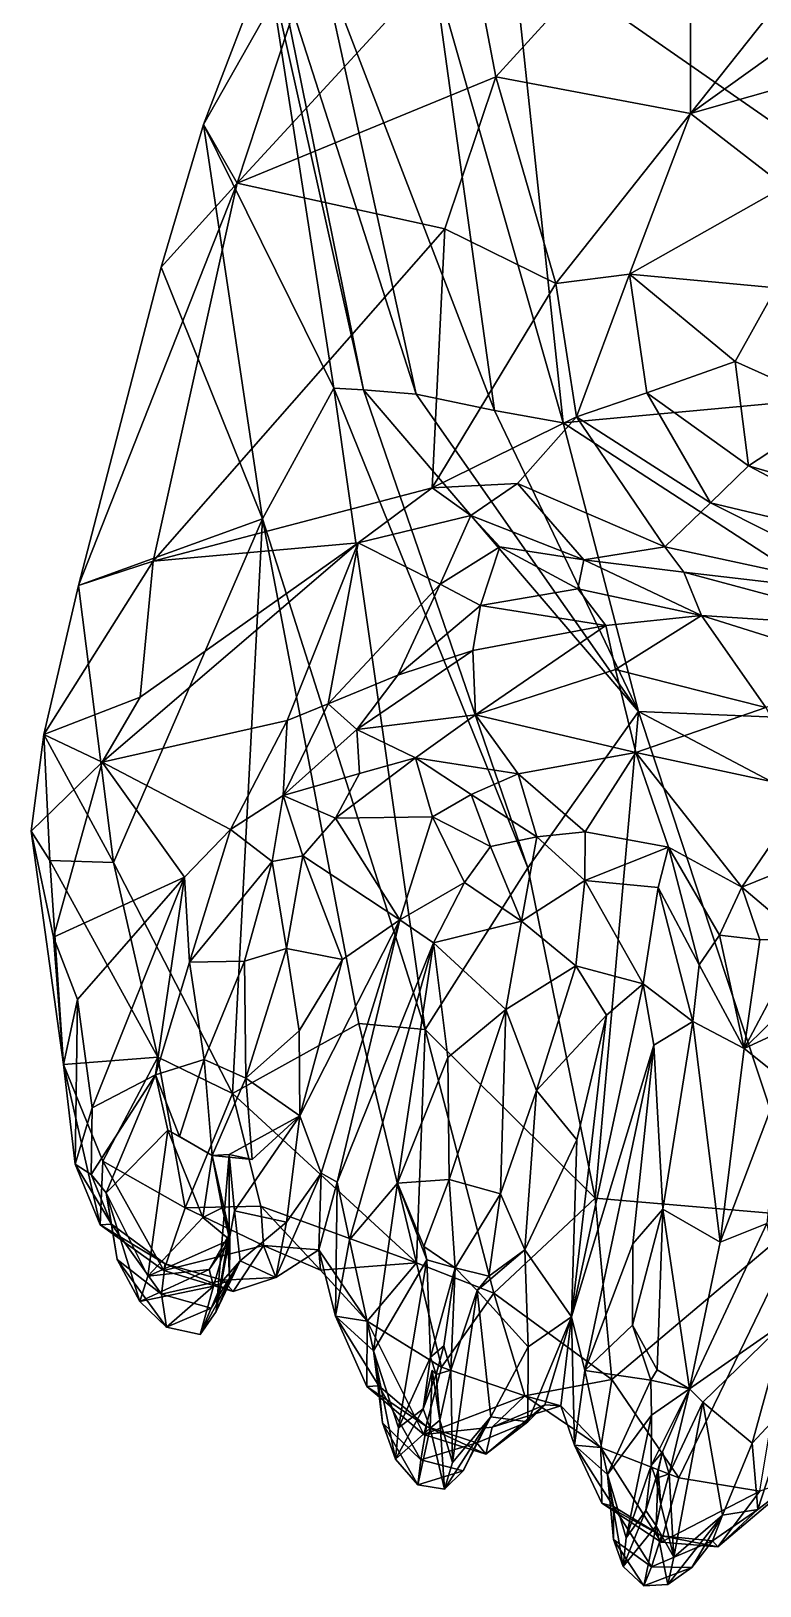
# Model space of a CAD drawing. Extents: x -0.63 to 0.63, y -0.8 to 0.34.
# Drawn here: x -0.6266 to -0.5505, y -0.7873 to -0.6249 of the extents above; entities that cross this region are included whole.
import ezdxf

# ---------------------------------------------------------------- set-up
doc = ezdxf.new("R2010")
doc.units = 0
doc.layers.add('BEAR_KDK$LWO', color=1, linetype='CONTINUOUS')

msp = doc.modelspace()

# ---------------------------------------------------------------- linework, layer by layer
at = {"layer": 'BEAR_KDK$LWO'}
for points in [[(-0.51188, -0.66039, 1.49474), (-0.48572, -0.56788, 1.5585), (-0.57643, -0.61551, 1.49827)], [(-0.53179, -0.60081, 1.35768), (-0.55778, -0.63354, 1.35328), (-0.5578, -0.60746, 1.36335)], [(-0.52742, -0.61175, 1.348), (-0.55778, -0.63354, 1.35328), (-0.53179, -0.60081, 1.35768)], [(-0.5578, -0.60746, 1.36335), (-0.57809, -0.62971, 1.35926), (-0.58101, -0.61462, 1.37072)], [(-0.55778, -0.63354, 1.35328), (-0.57809, -0.62971, 1.35926), (-0.5578, -0.60746, 1.36335)], [(-0.60513, -0.64082, 1.37636), (-0.60862, -0.63471, 1.40193), (-0.59541, -0.61135, 1.39191)], [(-0.602, -0.61733, 1.41184), (-0.59541, -0.61135, 1.39191), (-0.60862, -0.63471, 1.40193)], [(-0.59541, -0.61135, 1.39191), (-0.58101, -0.61462, 1.37072), (-0.60513, -0.64082, 1.37636)], [(-0.53308, -0.62651, 1.34454), (-0.55778, -0.63354, 1.35328), (-0.52742, -0.61175, 1.348)], [(-0.58101, -0.61462, 1.37072), (-0.57809, -0.62971, 1.35926), (-0.60513, -0.64082, 1.37636)], [(-0.57643, -0.61551, 1.49827), (-0.58461, -0.61853, 1.47266), (-0.57107, -0.66586, 1.46511)], [(-0.51188, -0.66039, 1.49474), (-0.57643, -0.61551, 1.49827), (-0.57107, -0.66586, 1.46511)], [(-0.602, -0.61733, 1.41184), (-0.60862, -0.63471, 1.40193), (-0.59504, -0.66223, 1.40779)], [(-0.59504, -0.66223, 1.40779), (-0.59193, -0.6624, 1.42307), (-0.602, -0.61733, 1.41184)], [(-0.59193, -0.6624, 1.42307), (-0.60104, -0.61736, 1.42969), (-0.602, -0.61733, 1.41184)], [(-0.59193, -0.6624, 1.42307), (-0.58642, -0.66286, 1.43923), (-0.60104, -0.61736, 1.42969)], [(-0.58642, -0.66286, 1.43923), (-0.59635, -0.61749, 1.44892), (-0.60104, -0.61736, 1.42969)], [(-0.58642, -0.66286, 1.43923), (-0.57825, -0.66459, 1.45493), (-0.59635, -0.61749, 1.44892)], [(-0.58461, -0.61853, 1.47266), (-0.59635, -0.61749, 1.44892), (-0.57825, -0.66459, 1.45493)], [(-0.57825, -0.66459, 1.45493), (-0.57107, -0.66586, 1.46511), (-0.58461, -0.61853, 1.47266)], [(-0.55778, -0.63354, 1.35328), (-0.53308, -0.62651, 1.34454), (-0.54791, -0.64119, 1.34131)], [(-0.58344, -0.64561, 1.3543), (-0.60513, -0.64082, 1.37636), (-0.57809, -0.62971, 1.35926)], [(-0.57809, -0.62971, 1.35926), (-0.57183, -0.65131, 1.35193), (-0.58344, -0.64561, 1.3543)], [(-0.57809, -0.62971, 1.35926), (-0.55778, -0.63354, 1.35328), (-0.57183, -0.65131, 1.35193)], [(-0.60862, -0.63471, 1.40193), (-0.61304, -0.6496, 1.38932), (-0.60249, -0.67589, 1.40235)], [(-0.60862, -0.63471, 1.40193), (-0.60513, -0.64082, 1.37636), (-0.61304, -0.6496, 1.38932)], [(-0.60249, -0.67589, 1.40235), (-0.59504, -0.66223, 1.40779), (-0.60862, -0.63471, 1.40193)], [(-0.56415, -0.65032, 1.34723), (-0.57183, -0.65131, 1.35193), (-0.55778, -0.63354, 1.35328)], [(-0.55778, -0.63354, 1.35328), (-0.54791, -0.64119, 1.34131), (-0.56415, -0.65032, 1.34723)], [(-0.61304, -0.6496, 1.38932), (-0.60513, -0.64082, 1.37636), (-0.62169, -0.68286, 1.37039)], [(-0.60513, -0.64082, 1.37636), (-0.61388, -0.68031, 1.35278), (-0.62169, -0.68286, 1.37039)], [(-0.60513, -0.64082, 1.37636), (-0.58344, -0.64561, 1.3543), (-0.61388, -0.68031, 1.35278)], [(-0.56415, -0.65032, 1.34723), (-0.54791, -0.64119, 1.34131), (-0.54884, -0.65175, 1.33893)], [(-0.58344, -0.64561, 1.3543), (-0.58477, -0.67267, 1.34344), (-0.61388, -0.68031, 1.35278)], [(-0.58344, -0.64561, 1.3543), (-0.57183, -0.65131, 1.35193), (-0.58477, -0.67267, 1.34344)], [(-0.61304, -0.6496, 1.38932), (-0.62169, -0.68286, 1.37039), (-0.60249, -0.67589, 1.40235)], [(-0.56968, -0.66523, 1.34435), (-0.57183, -0.65131, 1.35193), (-0.56415, -0.65032, 1.34723)], [(-0.56233, -0.66272, 1.34116), (-0.56968, -0.66523, 1.34435), (-0.56415, -0.65032, 1.34723)], [(-0.54884, -0.65175, 1.33893), (-0.5531, -0.65947, 1.33763), (-0.56415, -0.65032, 1.34723)], [(-0.5531, -0.65947, 1.33763), (-0.56233, -0.66272, 1.34116), (-0.56415, -0.65032, 1.34723)], [(-0.57183, -0.65131, 1.35193), (-0.56968, -0.66523, 1.34435), (-0.58477, -0.67267, 1.34344)], [(-0.5531, -0.65947, 1.33763), (-0.54884, -0.65175, 1.33893), (-0.54243, -0.66425, 1.33218)], [(-0.52204, -0.69773, 1.45803), (-0.51188, -0.66039, 1.49474), (-0.57107, -0.66586, 1.46511)], [(-0.56233, -0.66272, 1.34116), (-0.5531, -0.65947, 1.33763), (-0.55172, -0.67035, 1.33415)], [(-0.5531, -0.65947, 1.33763), (-0.54243, -0.66425, 1.33218), (-0.55172, -0.67035, 1.33415)], [(-0.59504, -0.66223, 1.40779), (-0.60249, -0.67589, 1.40235), (-0.5855, -0.72923, 1.39125)], [(-0.5855, -0.72923, 1.39125), (-0.57475, -0.71233, 1.40712), (-0.59504, -0.66223, 1.40779)], [(-0.57475, -0.71233, 1.40712), (-0.59193, -0.6624, 1.42307), (-0.59504, -0.66223, 1.40779)], [(-0.57475, -0.71233, 1.40712), (-0.56321, -0.69603, 1.42287), (-0.59193, -0.6624, 1.42307)], [(-0.56321, -0.69603, 1.42287), (-0.58642, -0.66286, 1.43923), (-0.59193, -0.6624, 1.42307)], [(-0.56321, -0.69603, 1.42287), (-0.57825, -0.66459, 1.45493), (-0.58642, -0.66286, 1.43923)], [(-0.56968, -0.66523, 1.34435), (-0.56233, -0.66272, 1.34116), (-0.55569, -0.67423, 1.33708)], [(-0.55172, -0.67035, 1.33415), (-0.55569, -0.67423, 1.33708), (-0.56233, -0.66272, 1.34116)], [(-0.57585, -0.6722, 1.34233), (-0.58477, -0.67267, 1.34344), (-0.56968, -0.66523, 1.34435)], [(-0.56321, -0.69603, 1.42287), (-0.57107, -0.66586, 1.46511), (-0.57825, -0.66459, 1.45493)], [(-0.56044, -0.67882, 1.34233), (-0.57585, -0.6722, 1.34233), (-0.56968, -0.66523, 1.34435)], [(-0.56968, -0.66523, 1.34435), (-0.55569, -0.67423, 1.33708), (-0.56044, -0.67882, 1.34233)], [(-0.55172, -0.67035, 1.33415), (-0.54243, -0.66425, 1.33218), (-0.53368, -0.67561, 1.32906)], [(-0.52204, -0.69773, 1.45803), (-0.57107, -0.66586, 1.46511), (-0.56321, -0.69603, 1.42287)], [(-0.53498, -0.67916, 1.33147), (-0.55569, -0.67423, 1.33708), (-0.55172, -0.67035, 1.33415)], [(-0.53368, -0.67561, 1.32906), (-0.53498, -0.67916, 1.33147), (-0.55172, -0.67035, 1.33415)], [(-0.58477, -0.67267, 1.34344), (-0.57585, -0.6722, 1.34233), (-0.58073, -0.67555, 1.3358)], [(-0.56893, -0.68018, 1.32663), (-0.58073, -0.67555, 1.3358), (-0.57585, -0.6722, 1.34233)], [(-0.56893, -0.68018, 1.32663), (-0.57585, -0.6722, 1.34233), (-0.56044, -0.67882, 1.34233)], [(-0.58477, -0.67267, 1.34344), (-0.59247, -0.67839, 1.33843), (-0.61388, -0.68031, 1.35278)], [(-0.58477, -0.67267, 1.34344), (-0.58073, -0.67555, 1.3358), (-0.59247, -0.67839, 1.33843)], [(-0.59247, -0.67839, 1.33843), (-0.58073, -0.67555, 1.3358), (-0.58391, -0.68271, 1.32544)], [(-0.57768, -0.67883, 1.32857), (-0.58391, -0.68271, 1.32544), (-0.58073, -0.67555, 1.3358)], [(-0.58073, -0.67555, 1.3358), (-0.56893, -0.68018, 1.32663), (-0.57768, -0.67883, 1.32857)], [(-0.56044, -0.67882, 1.34233), (-0.55569, -0.67423, 1.33708), (-0.53607, -0.68409, 1.3348)], [(-0.53498, -0.67916, 1.33147), (-0.53607, -0.68409, 1.3348), (-0.55569, -0.67423, 1.33708)], [(-0.61802, -0.71177, 1.37348), (-0.60249, -0.67589, 1.40235), (-0.62169, -0.68286, 1.37039)], [(-0.60249, -0.67589, 1.40235), (-0.61802, -0.71177, 1.37348), (-0.60561, -0.73592, 1.37439)], [(-0.60561, -0.73592, 1.37439), (-0.5924, -0.7286, 1.38861), (-0.60249, -0.67589, 1.40235)], [(-0.5924, -0.7286, 1.38861), (-0.5855, -0.72923, 1.39125), (-0.60249, -0.67589, 1.40235)], [(-0.59247, -0.67839, 1.33843), (-0.61922, -0.70131, 1.33492), (-0.61525, -0.69453, 1.33867)], [(-0.59247, -0.67839, 1.33843), (-0.59988, -0.69697, 1.32373), (-0.61922, -0.70131, 1.33492)], [(-0.61388, -0.68031, 1.35278), (-0.59247, -0.67839, 1.33843), (-0.61525, -0.69453, 1.33867)], [(-0.59247, -0.67839, 1.33843), (-0.5956, -0.69523, 1.31853), (-0.59988, -0.69697, 1.32373)], [(-0.59247, -0.67839, 1.33843), (-0.58391, -0.68271, 1.32544), (-0.5956, -0.69523, 1.31853)], [(-0.5797, -0.68495, 1.32161), (-0.58391, -0.68271, 1.32544), (-0.57768, -0.67883, 1.32857)], [(-0.56955, -0.68319, 1.32135), (-0.5797, -0.68495, 1.32161), (-0.57768, -0.67883, 1.32857)], [(-0.57768, -0.67883, 1.32857), (-0.56893, -0.68018, 1.32663), (-0.56955, -0.68319, 1.32135)], [(-0.55846, -0.68146, 1.32998), (-0.56893, -0.68018, 1.32663), (-0.56044, -0.67882, 1.34233)], [(-0.56044, -0.67882, 1.34233), (-0.53607, -0.68409, 1.3348), (-0.55846, -0.68146, 1.32998)], [(-0.62169, -0.68286, 1.37039), (-0.61388, -0.68031, 1.35278), (-0.62531, -0.69843, 1.35677)], [(-0.61388, -0.68031, 1.35278), (-0.61525, -0.69453, 1.33867), (-0.62531, -0.69843, 1.35677)], [(-0.56955, -0.68319, 1.32135), (-0.56893, -0.68018, 1.32663), (-0.55664, -0.686, 1.31783)], [(-0.55664, -0.686, 1.31783), (-0.56893, -0.68018, 1.32663), (-0.55846, -0.68146, 1.32998)], [(-0.55846, -0.68146, 1.32998), (-0.53682, -0.68727, 1.32678), (-0.55664, -0.686, 1.31783)], [(-0.53682, -0.68727, 1.32678), (-0.55846, -0.68146, 1.32998), (-0.53607, -0.68409, 1.3348)], [(-0.62169, -0.68286, 1.37039), (-0.62531, -0.69843, 1.35677), (-0.61802, -0.71177, 1.37348)], [(-0.58833, -0.69223, 1.31803), (-0.5956, -0.69523, 1.31853), (-0.58391, -0.68271, 1.32544)], [(-0.58391, -0.68271, 1.32544), (-0.5797, -0.68495, 1.32161), (-0.58833, -0.69223, 1.31803)], [(-0.5797, -0.68495, 1.32161), (-0.56955, -0.68319, 1.32135), (-0.56663, -0.68705, 1.31796)], [(-0.56663, -0.68705, 1.31796), (-0.56955, -0.68319, 1.32135), (-0.55664, -0.686, 1.31783)], [(-0.5797, -0.68495, 1.32161), (-0.58052, -0.68964, 1.31739), (-0.58833, -0.69223, 1.31803)], [(-0.58052, -0.68964, 1.31739), (-0.5797, -0.68495, 1.32161), (-0.56663, -0.68705, 1.31796)], [(-0.56559, -0.69164, 1.31511), (-0.56663, -0.68705, 1.31796), (-0.55664, -0.686, 1.31783)], [(-0.54992, -0.69561, 1.31347), (-0.56559, -0.69164, 1.31511), (-0.55664, -0.686, 1.31783)], [(-0.53682, -0.68727, 1.32678), (-0.53834, -0.69175, 1.31632), (-0.55664, -0.686, 1.31783)], [(-0.55664, -0.686, 1.31783), (-0.53834, -0.69175, 1.31632), (-0.54992, -0.69561, 1.31347)], [(-0.58024, -0.69637, 1.31117), (-0.58052, -0.68964, 1.31739), (-0.56663, -0.68705, 1.31796)], [(-0.56559, -0.69164, 1.31511), (-0.58024, -0.69637, 1.31117), (-0.56663, -0.68705, 1.31796)], [(-0.58052, -0.68964, 1.31739), (-0.59262, -0.6979, 1.31382), (-0.58833, -0.69223, 1.31803)], [(-0.58052, -0.68964, 1.31739), (-0.58024, -0.69637, 1.31117), (-0.59262, -0.6979, 1.31382)], [(-0.58024, -0.69637, 1.31117), (-0.56559, -0.69164, 1.31511), (-0.56349, -0.70031, 1.3111)], [(-0.56559, -0.69164, 1.31511), (-0.54992, -0.69561, 1.31347), (-0.56349, -0.70031, 1.3111)], [(-0.59262, -0.6979, 1.31382), (-0.5956, -0.69523, 1.31853), (-0.58833, -0.69223, 1.31803)], [(-0.61922, -0.70131, 1.33492), (-0.62531, -0.69843, 1.35677), (-0.61525, -0.69453, 1.33867)], [(-0.5956, -0.69523, 1.31853), (-0.59262, -0.6979, 1.31382), (-0.60031, -0.70479, 1.31627)], [(-0.59988, -0.69697, 1.32373), (-0.5956, -0.69523, 1.31853), (-0.60031, -0.70479, 1.31627)], [(-0.5865, -0.70085, 1.31), (-0.59262, -0.6979, 1.31382), (-0.58024, -0.69637, 1.31117)], [(-0.57576, -0.70252, 1.3101), (-0.5865, -0.70085, 1.31), (-0.58024, -0.69637, 1.31117)], [(-0.56349, -0.70031, 1.3111), (-0.57576, -0.70252, 1.3101), (-0.58024, -0.69637, 1.31117)], [(-0.56772, -0.74684, 1.38094), (-0.56321, -0.69603, 1.42287), (-0.57475, -0.71233, 1.40712)], [(-0.56772, -0.74684, 1.38094), (-0.54578, -0.74873, 1.3803), (-0.56321, -0.69603, 1.42287)], [(-0.54992, -0.69561, 1.31347), (-0.54545, -0.70417, 1.30842), (-0.56349, -0.70031, 1.3111)], [(-0.54578, -0.74873, 1.3803), (-0.52996, -0.71357, 1.41488), (-0.56321, -0.69603, 1.42287)], [(-0.52996, -0.71357, 1.41488), (-0.52204, -0.69773, 1.45803), (-0.56321, -0.69603, 1.42287)], [(-0.61922, -0.70131, 1.33492), (-0.59988, -0.69697, 1.32373), (-0.60582, -0.70834, 1.31935)], [(-0.60031, -0.70479, 1.31627), (-0.60582, -0.70834, 1.31935), (-0.59988, -0.69697, 1.32373)], [(-0.59233, -0.70249, 1.31074), (-0.60031, -0.70479, 1.31627), (-0.59262, -0.6979, 1.31382)], [(-0.59262, -0.6979, 1.31382), (-0.5865, -0.70085, 1.31), (-0.59233, -0.70249, 1.31074)], [(-0.62664, -0.7085, 1.3463), (-0.62531, -0.69843, 1.35677), (-0.61922, -0.70131, 1.33492)], [(-0.62531, -0.69843, 1.35677), (-0.62664, -0.7085, 1.3463), (-0.62467, -0.71159, 1.36037)], [(-0.62531, -0.69843, 1.35677), (-0.62467, -0.71159, 1.36037), (-0.61802, -0.71177, 1.37348)], [(-0.62664, -0.7085, 1.3463), (-0.61922, -0.70131, 1.33492), (-0.62429, -0.71958, 1.33699)], [(-0.61922, -0.70131, 1.33492), (-0.61061, -0.71333, 1.32027), (-0.62429, -0.71958, 1.33699)], [(-0.61061, -0.71333, 1.32027), (-0.61922, -0.70131, 1.33492), (-0.60582, -0.70834, 1.31935)], [(-0.5865, -0.70085, 1.31), (-0.59485, -0.70717, 1.31186), (-0.59233, -0.70249, 1.31074)], [(-0.59485, -0.70717, 1.31186), (-0.5865, -0.70085, 1.31), (-0.58471, -0.70703, 1.31424)], [(-0.58069, -0.70468, 1.3105), (-0.58471, -0.70703, 1.31424), (-0.5865, -0.70085, 1.31)], [(-0.5865, -0.70085, 1.31), (-0.57576, -0.70252, 1.3101), (-0.58069, -0.70468, 1.3105)], [(-0.56876, -0.70859, 1.30982), (-0.57576, -0.70252, 1.3101), (-0.56349, -0.70031, 1.3111)], [(-0.56876, -0.70859, 1.30982), (-0.56349, -0.70031, 1.3111), (-0.56007, -0.71019, 1.31028)], [(-0.55242, -0.71437, 1.30681), (-0.56349, -0.70031, 1.3111), (-0.54545, -0.70417, 1.30842)], [(-0.56349, -0.70031, 1.3111), (-0.55242, -0.71437, 1.30681), (-0.56007, -0.71019, 1.31028)], [(-0.59485, -0.70717, 1.31186), (-0.60031, -0.70479, 1.31627), (-0.59233, -0.70249, 1.31074)], [(-0.58069, -0.70468, 1.3105), (-0.57576, -0.70252, 1.3101), (-0.57381, -0.70911, 1.31093)], [(-0.56876, -0.70859, 1.30982), (-0.57381, -0.70911, 1.31093), (-0.57576, -0.70252, 1.3101)], [(-0.60145, -0.71167, 1.3158), (-0.60582, -0.70834, 1.31935), (-0.60031, -0.70479, 1.31627)], [(-0.60031, -0.70479, 1.31627), (-0.59826, -0.7111, 1.31782), (-0.60145, -0.71167, 1.3158)], [(-0.59485, -0.70717, 1.31186), (-0.59826, -0.7111, 1.31782), (-0.60031, -0.70479, 1.31627)], [(-0.57866, -0.7101, 1.31445), (-0.58471, -0.70703, 1.31424), (-0.58069, -0.70468, 1.3105)], [(-0.57381, -0.70911, 1.31093), (-0.57866, -0.7101, 1.31445), (-0.58069, -0.70468, 1.3105)], [(-0.54348, -0.71076, 1.30799), (-0.55242, -0.71437, 1.30681), (-0.54545, -0.70417, 1.30842)], [(-0.59826, -0.7111, 1.31782), (-0.59485, -0.70717, 1.31186), (-0.58813, -0.71776, 1.31813)], [(-0.59485, -0.70717, 1.31186), (-0.58471, -0.70703, 1.31424), (-0.58813, -0.71776, 1.31813)], [(-0.58813, -0.71776, 1.31813), (-0.58471, -0.70703, 1.31424), (-0.58138, -0.71389, 1.31889)], [(-0.57866, -0.7101, 1.31445), (-0.58138, -0.71389, 1.31889), (-0.58471, -0.70703, 1.31424)], [(-0.62467, -0.71159, 1.36037), (-0.62664, -0.7085, 1.3463), (-0.62326, -0.73289, 1.3486)], [(-0.62664, -0.7085, 1.3463), (-0.62429, -0.71958, 1.33699), (-0.62326, -0.73289, 1.3486)], [(-0.6101, -0.72219, 1.31093), (-0.61061, -0.71333, 1.32027), (-0.60582, -0.70834, 1.31935)], [(-0.60582, -0.70834, 1.31935), (-0.60145, -0.71167, 1.3158), (-0.6101, -0.72219, 1.31093)], [(-0.57866, -0.7101, 1.31445), (-0.57381, -0.70911, 1.31093), (-0.57544, -0.71791, 1.31787)], [(-0.56881, -0.71368, 1.30937), (-0.57544, -0.71791, 1.31787), (-0.57381, -0.70911, 1.31093)], [(-0.57381, -0.70911, 1.31093), (-0.56876, -0.70859, 1.30982), (-0.56881, -0.71368, 1.30937)], [(-0.56876, -0.70859, 1.30982), (-0.56007, -0.71019, 1.31028), (-0.56881, -0.71368, 1.30937)], [(-0.59996, -0.72076, 1.30981), (-0.60145, -0.71167, 1.3158), (-0.59826, -0.7111, 1.31782)], [(-0.59413, -0.72192, 1.31314), (-0.59996, -0.72076, 1.30981), (-0.59826, -0.7111, 1.31782)], [(-0.59413, -0.72192, 1.31314), (-0.59826, -0.7111, 1.31782), (-0.58813, -0.71776, 1.31813)], [(-0.58138, -0.71389, 1.31889), (-0.57866, -0.7101, 1.31445), (-0.57544, -0.71791, 1.31787)], [(-0.56881, -0.71368, 1.30937), (-0.56007, -0.71019, 1.31028), (-0.56115, -0.71441, 1.31418)], [(-0.55688, -0.72246, 1.31168), (-0.56115, -0.71441, 1.31418), (-0.56007, -0.71019, 1.31028)], [(-0.55473, -0.71937, 1.30819), (-0.55688, -0.72246, 1.31168), (-0.56007, -0.71019, 1.31028)], [(-0.56007, -0.71019, 1.31028), (-0.55242, -0.71437, 1.30681), (-0.55473, -0.71937, 1.30819)], [(-0.55242, -0.71437, 1.30681), (-0.54348, -0.71076, 1.30799), (-0.54609, -0.71972, 1.30908)], [(-0.62467, -0.71159, 1.36037), (-0.61342, -0.73213, 1.36993), (-0.61802, -0.71177, 1.37348)], [(-0.62467, -0.71159, 1.36037), (-0.62326, -0.73289, 1.3486), (-0.61342, -0.73213, 1.36993)], [(-0.60561, -0.73592, 1.37439), (-0.61802, -0.71177, 1.37348), (-0.61342, -0.73213, 1.36993)], [(-0.60434, -0.7221, 1.30906), (-0.6101, -0.72219, 1.31093), (-0.60145, -0.71167, 1.3158)], [(-0.60145, -0.71167, 1.3158), (-0.59996, -0.72076, 1.30981), (-0.60434, -0.7221, 1.30906)], [(-0.57475, -0.71233, 1.40712), (-0.5855, -0.72923, 1.39125), (-0.56772, -0.74684, 1.38094)], [(-0.62429, -0.71958, 1.33699), (-0.61061, -0.71333, 1.32027), (-0.62181, -0.72611, 1.33215)], [(-0.62181, -0.72611, 1.33215), (-0.61061, -0.71333, 1.32027), (-0.62025, -0.73741, 1.32613)], [(-0.61364, -0.73396, 1.31662), (-0.62025, -0.73741, 1.32613), (-0.61061, -0.71333, 1.32027)], [(-0.61061, -0.71333, 1.32027), (-0.6101, -0.72219, 1.31093), (-0.61364, -0.73396, 1.31662)], [(-0.58813, -0.71776, 1.31813), (-0.58138, -0.71389, 1.31889), (-0.58461, -0.72017, 1.32006)], [(-0.57544, -0.71791, 1.31787), (-0.58461, -0.72017, 1.32006), (-0.58138, -0.71389, 1.31889)], [(-0.56881, -0.71368, 1.30937), (-0.56974, -0.72258, 1.31861), (-0.57544, -0.71791, 1.31787)], [(-0.56974, -0.72258, 1.31861), (-0.56881, -0.71368, 1.30937), (-0.56273, -0.72447, 1.31834)], [(-0.56881, -0.71368, 1.30937), (-0.56115, -0.71441, 1.31418), (-0.56273, -0.72447, 1.31834)], [(-0.56273, -0.72447, 1.31834), (-0.56115, -0.71441, 1.31418), (-0.55752, -0.7284, 1.31699)], [(-0.55688, -0.72246, 1.31168), (-0.55752, -0.7284, 1.31699), (-0.56115, -0.71441, 1.31418)], [(-0.55473, -0.71937, 1.30819), (-0.55242, -0.71437, 1.30681), (-0.55053, -0.71985, 1.30771)], [(-0.55242, -0.71437, 1.30681), (-0.54609, -0.71972, 1.30908), (-0.55053, -0.71985, 1.30771)], [(-0.59859, -0.73825, 1.31636), (-0.59413, -0.72192, 1.31314), (-0.58813, -0.71776, 1.31813)], [(-0.59634, -0.74425, 1.32853), (-0.59859, -0.73825, 1.31636), (-0.58813, -0.71776, 1.31813)], [(-0.59468, -0.74516, 1.32886), (-0.59634, -0.74425, 1.32853), (-0.58813, -0.71776, 1.31813)], [(-0.58461, -0.72017, 1.32006), (-0.59468, -0.74516, 1.32886), (-0.58813, -0.71776, 1.31813)], [(-0.57705, -0.72713, 1.31131), (-0.58461, -0.72017, 1.32006), (-0.57544, -0.71791, 1.31787)], [(-0.56974, -0.72258, 1.31861), (-0.57705, -0.72713, 1.31131), (-0.57544, -0.71791, 1.31787)], [(-0.55688, -0.72246, 1.31168), (-0.55473, -0.71937, 1.30819), (-0.55216, -0.73123, 1.3143)], [(-0.55053, -0.71985, 1.30771), (-0.55216, -0.73123, 1.3143), (-0.55473, -0.71937, 1.30819)], [(-0.62429, -0.71958, 1.33699), (-0.62181, -0.72611, 1.33215), (-0.62326, -0.73289, 1.3486)], [(-0.60434, -0.7221, 1.30906), (-0.59996, -0.72076, 1.30981), (-0.60421, -0.7343, 1.30919)], [(-0.60421, -0.7343, 1.30919), (-0.59996, -0.72076, 1.30981), (-0.59863, -0.72937, 1.31107)], [(-0.59863, -0.72937, 1.31107), (-0.59996, -0.72076, 1.30981), (-0.59413, -0.72192, 1.31314)], [(-0.59468, -0.74516, 1.32886), (-0.58461, -0.72017, 1.32006), (-0.59338, -0.75119, 1.32393)], [(-0.58836, -0.74528, 1.31609), (-0.59338, -0.75119, 1.32393), (-0.58461, -0.72017, 1.32006)], [(-0.58836, -0.74528, 1.31609), (-0.58461, -0.72017, 1.32006), (-0.58313, -0.73215, 1.3113)], [(-0.57705, -0.72713, 1.31131), (-0.58313, -0.73215, 1.3113), (-0.58461, -0.72017, 1.32006)], [(-0.55053, -0.71985, 1.30771), (-0.54609, -0.71972, 1.30908), (-0.55216, -0.73123, 1.3143)], [(-0.54285, -0.72203, 1.31202), (-0.55216, -0.73123, 1.3143), (-0.54609, -0.71972, 1.30908)], [(-0.6101, -0.72219, 1.31093), (-0.60856, -0.73235, 1.30897), (-0.61364, -0.73396, 1.31662)], [(-0.60856, -0.73235, 1.30897), (-0.6101, -0.72219, 1.31093), (-0.60434, -0.7221, 1.30906)], [(-0.60421, -0.7343, 1.30919), (-0.60856, -0.73235, 1.30897), (-0.60434, -0.7221, 1.30906)], [(-0.59859, -0.73825, 1.31636), (-0.59863, -0.72937, 1.31107), (-0.59413, -0.72192, 1.31314)], [(-0.57705, -0.72713, 1.31131), (-0.56974, -0.72258, 1.31861), (-0.57385, -0.7356, 1.31153)], [(-0.56974, -0.72258, 1.31861), (-0.56654, -0.72773, 1.31962), (-0.57385, -0.7356, 1.31153)], [(-0.56273, -0.72447, 1.31834), (-0.56654, -0.72773, 1.31962), (-0.56974, -0.72258, 1.31861)], [(-0.55752, -0.7284, 1.31699), (-0.55688, -0.72246, 1.31168), (-0.55216, -0.73123, 1.3143)], [(-0.54285, -0.72203, 1.31202), (-0.54291, -0.72694, 1.31568), (-0.55216, -0.73123, 1.3143)], [(-0.5702, -0.75923, 1.32768), (-0.56273, -0.72447, 1.31834), (-0.56161, -0.73087, 1.31751)], [(-0.5702, -0.75923, 1.32768), (-0.56654, -0.72773, 1.31962), (-0.56273, -0.72447, 1.31834)], [(-0.56273, -0.72447, 1.31834), (-0.55752, -0.7284, 1.31699), (-0.56161, -0.73087, 1.31751)], [(-0.62326, -0.73289, 1.3486), (-0.62181, -0.72611, 1.33215), (-0.62204, -0.74331, 1.33498)], [(-0.62025, -0.73741, 1.32613), (-0.62204, -0.74331, 1.33498), (-0.62181, -0.72611, 1.33215)], [(-0.58313, -0.73215, 1.3113), (-0.57705, -0.72713, 1.31131), (-0.58297, -0.74489, 1.30969)], [(-0.58297, -0.74489, 1.30969), (-0.57705, -0.72713, 1.31131), (-0.57761, -0.7464, 1.30952)], [(-0.57385, -0.7356, 1.31153), (-0.57761, -0.7464, 1.30952), (-0.57705, -0.72713, 1.31131)], [(-0.55216, -0.73123, 1.3143), (-0.54291, -0.72694, 1.31568), (-0.5482, -0.73438, 1.3155)], [(-0.5924, -0.7286, 1.38861), (-0.60561, -0.73592, 1.37439), (-0.58638, -0.75359, 1.36943)], [(-0.5924, -0.7286, 1.38861), (-0.58638, -0.75359, 1.36943), (-0.5855, -0.72923, 1.39125)], [(-0.56966, -0.74075, 1.31776), (-0.57385, -0.7356, 1.31153), (-0.56654, -0.72773, 1.31962)], [(-0.56654, -0.72773, 1.31962), (-0.5702, -0.75923, 1.32768), (-0.56966, -0.74075, 1.31776)], [(-0.56161, -0.73087, 1.31751), (-0.55752, -0.7284, 1.31699), (-0.56066, -0.748, 1.30964)], [(-0.55752, -0.7284, 1.31699), (-0.55469, -0.75145, 1.3086), (-0.56066, -0.748, 1.30964)], [(-0.55752, -0.7284, 1.31699), (-0.55216, -0.73123, 1.3143), (-0.55469, -0.75145, 1.3086)], [(-0.59863, -0.72937, 1.31107), (-0.59859, -0.73825, 1.31636), (-0.60421, -0.7343, 1.30919)], [(-0.57833, -0.75676, 1.36811), (-0.5855, -0.72923, 1.39125), (-0.58638, -0.75359, 1.36943)], [(-0.5855, -0.72923, 1.39125), (-0.57833, -0.75676, 1.36811), (-0.56772, -0.74684, 1.38094)], [(-0.61914, -0.74299, 1.35582), (-0.61342, -0.73213, 1.36993), (-0.62326, -0.73289, 1.3486)], [(-0.61056, -0.74785, 1.36006), (-0.61342, -0.73213, 1.36993), (-0.61914, -0.74299, 1.35582)], [(-0.60856, -0.73235, 1.30897), (-0.61113, -0.74041, 1.31414), (-0.61364, -0.73396, 1.31662)], [(-0.60561, -0.73592, 1.37439), (-0.61342, -0.73213, 1.36993), (-0.61056, -0.74785, 1.36006)], [(-0.60772, -0.7424, 1.31291), (-0.61113, -0.74041, 1.31414), (-0.60856, -0.73235, 1.30897)], [(-0.60856, -0.73235, 1.30897), (-0.60421, -0.7343, 1.30919), (-0.60772, -0.7424, 1.31291)], [(-0.58313, -0.73215, 1.3113), (-0.58297, -0.74489, 1.30969), (-0.58836, -0.74528, 1.31609)], [(-0.56881, -0.76484, 1.32282), (-0.5702, -0.75923, 1.32768), (-0.56161, -0.73087, 1.31751)], [(-0.56161, -0.73087, 1.31751), (-0.56378, -0.75161, 1.3159), (-0.56881, -0.76484, 1.32282)], [(-0.56378, -0.75161, 1.3159), (-0.56161, -0.73087, 1.31751), (-0.56066, -0.748, 1.30964)], [(-0.5482, -0.73438, 1.3155), (-0.55469, -0.75145, 1.3086), (-0.55216, -0.73123, 1.3143)], [(-0.62204, -0.74331, 1.33498), (-0.61944, -0.74963, 1.34173), (-0.62326, -0.73289, 1.3486)], [(-0.61914, -0.74299, 1.35582), (-0.62326, -0.73289, 1.3486), (-0.61944, -0.74963, 1.34173)], [(-0.62035, -0.74437, 1.33126), (-0.61364, -0.73396, 1.31662), (-0.61881, -0.74629, 1.33151)], [(-0.62025, -0.73741, 1.32613), (-0.61364, -0.73396, 1.31662), (-0.62035, -0.74437, 1.33126)], [(-0.61237, -0.73976, 1.31572), (-0.61881, -0.74629, 1.33151), (-0.61364, -0.73396, 1.31662)], [(-0.61364, -0.73396, 1.31662), (-0.61113, -0.74041, 1.31414), (-0.61237, -0.73976, 1.31572)], [(-0.60356, -0.7428, 1.31415), (-0.60772, -0.7424, 1.31291), (-0.60421, -0.7343, 1.30919)], [(-0.60356, -0.7428, 1.31415), (-0.60421, -0.7343, 1.30919), (-0.59859, -0.73825, 1.31636)], [(-0.57385, -0.7356, 1.31153), (-0.57506, -0.75223, 1.31546), (-0.57761, -0.7464, 1.30952)], [(-0.56966, -0.74075, 1.31776), (-0.57506, -0.75223, 1.31546), (-0.57385, -0.7356, 1.31153)], [(-0.55469, -0.75145, 1.3086), (-0.5482, -0.73438, 1.3155), (-0.54979, -0.74948, 1.30853)], [(-0.60266, -0.7477, 1.36224), (-0.60561, -0.73592, 1.37439), (-0.61056, -0.74785, 1.36006)], [(-0.60266, -0.7477, 1.36224), (-0.58638, -0.75359, 1.36943), (-0.60561, -0.73592, 1.37439)], [(-0.62204, -0.74331, 1.33498), (-0.62025, -0.73741, 1.32613), (-0.62035, -0.74437, 1.33126)], [(-0.59859, -0.73825, 1.31636), (-0.60596, -0.74228, 1.31552), (-0.60356, -0.7428, 1.31415)], [(-0.60596, -0.74228, 1.31552), (-0.59859, -0.73825, 1.31636), (-0.6054, -0.74816, 1.32312)], [(-0.59998, -0.74934, 1.32384), (-0.6054, -0.74816, 1.32312), (-0.59859, -0.73825, 1.31636)], [(-0.59998, -0.74934, 1.32384), (-0.59859, -0.73825, 1.31636), (-0.59634, -0.74425, 1.32853)], [(-0.61881, -0.74629, 1.33151), (-0.61237, -0.73976, 1.31572), (-0.61446, -0.75499, 1.31441)], [(-0.61237, -0.73976, 1.31572), (-0.60869, -0.74885, 1.30487), (-0.61446, -0.75499, 1.31441)], [(-0.61237, -0.73976, 1.31572), (-0.60772, -0.7424, 1.31291), (-0.60869, -0.74885, 1.30487)], [(-0.61113, -0.74041, 1.31414), (-0.60772, -0.7424, 1.31291), (-0.61237, -0.73976, 1.31572)], [(-0.57506, -0.75223, 1.31546), (-0.56966, -0.74075, 1.31776), (-0.5702, -0.75923, 1.32768)], [(-0.61944, -0.74963, 1.34173), (-0.62204, -0.74331, 1.33498), (-0.61823, -0.74958, 1.3377)], [(-0.62204, -0.74331, 1.33498), (-0.62035, -0.74437, 1.33126), (-0.61823, -0.74958, 1.3377)], [(-0.61914, -0.74299, 1.35582), (-0.61944, -0.74963, 1.34173), (-0.61276, -0.75439, 1.34358)], [(-0.61056, -0.74785, 1.36006), (-0.61914, -0.74299, 1.35582), (-0.61276, -0.75439, 1.34358)], [(-0.60772, -0.7424, 1.31291), (-0.60667, -0.74787, 1.30251), (-0.60869, -0.74885, 1.30487)], [(-0.60596, -0.74228, 1.31552), (-0.60594, -0.75021, 1.30445), (-0.60772, -0.7424, 1.31291)], [(-0.60772, -0.7424, 1.31291), (-0.60356, -0.7428, 1.31415), (-0.60596, -0.74228, 1.31552)], [(-0.60667, -0.74787, 1.30251), (-0.60772, -0.7424, 1.31291), (-0.60594, -0.75021, 1.30445)], [(-0.60594, -0.75021, 1.30445), (-0.60596, -0.74228, 1.31552), (-0.6073, -0.75868, 1.31296)], [(-0.6054, -0.74816, 1.32312), (-0.6073, -0.75868, 1.31296), (-0.60596, -0.74228, 1.31552)], [(-0.62035, -0.74437, 1.33126), (-0.61881, -0.74629, 1.33151), (-0.61823, -0.74958, 1.3377)], [(-0.59998, -0.74934, 1.32384), (-0.59634, -0.74425, 1.32853), (-0.60109, -0.75513, 1.3333)], [(-0.5966, -0.75223, 1.34325), (-0.60109, -0.75513, 1.3333), (-0.59634, -0.74425, 1.32853)], [(-0.5966, -0.75223, 1.34325), (-0.59634, -0.74425, 1.32853), (-0.59468, -0.74516, 1.32886)], [(-0.5966, -0.75223, 1.34325), (-0.59468, -0.74516, 1.32886), (-0.59485, -0.75917, 1.33368)], [(-0.59468, -0.74516, 1.32886), (-0.59338, -0.75119, 1.32393), (-0.59485, -0.75917, 1.33368)], [(-0.59088, -0.76279, 1.33166), (-0.59338, -0.75119, 1.32393), (-0.58836, -0.74528, 1.31609)], [(-0.58836, -0.74528, 1.31609), (-0.5853, -0.7533, 1.31542), (-0.59088, -0.76279, 1.33166)], [(-0.58564, -0.7519, 1.31361), (-0.58836, -0.74528, 1.31609), (-0.58297, -0.74489, 1.30969)], [(-0.58836, -0.74528, 1.31609), (-0.58564, -0.7519, 1.31361), (-0.5853, -0.7533, 1.31542)], [(-0.58564, -0.7519, 1.31361), (-0.58297, -0.74489, 1.30969), (-0.58235, -0.75411, 1.3122)], [(-0.58297, -0.74489, 1.30969), (-0.57761, -0.7464, 1.30952), (-0.58235, -0.75411, 1.3122)], [(-0.61823, -0.74958, 1.3377), (-0.61881, -0.74629, 1.33151), (-0.61765, -0.75326, 1.33109)], [(-0.61765, -0.75326, 1.33109), (-0.61881, -0.74629, 1.33151), (-0.61528, -0.75763, 1.31775)], [(-0.61446, -0.75499, 1.31441), (-0.61528, -0.75763, 1.31775), (-0.61881, -0.74629, 1.33151)], [(-0.57761, -0.7464, 1.30952), (-0.57882, -0.75499, 1.31329), (-0.58235, -0.75411, 1.3122)], [(-0.57882, -0.75499, 1.31329), (-0.57761, -0.7464, 1.30952), (-0.57506, -0.75223, 1.31546)], [(-0.566, -0.7658, 1.36285), (-0.56772, -0.74684, 1.38094), (-0.57833, -0.75676, 1.36811)], [(-0.56772, -0.74684, 1.38094), (-0.566, -0.7658, 1.36285), (-0.54578, -0.74873, 1.3803)], [(-0.61056, -0.74785, 1.36006), (-0.61276, -0.75439, 1.34358), (-0.60236, -0.7518, 1.35268)], [(-0.60236, -0.7518, 1.35268), (-0.60266, -0.7477, 1.36224), (-0.61056, -0.74785, 1.36006)], [(-0.60869, -0.74885, 1.30487), (-0.60667, -0.74787, 1.30251), (-0.60587, -0.7512, 1.29435)], [(-0.60481, -0.7534, 1.33099), (-0.6073, -0.75868, 1.31296), (-0.6054, -0.74816, 1.32312)], [(-0.60594, -0.75021, 1.30445), (-0.60587, -0.7512, 1.29435), (-0.60667, -0.74787, 1.30251)], [(-0.6054, -0.74816, 1.32312), (-0.59998, -0.74934, 1.32384), (-0.60481, -0.7534, 1.33099)], [(-0.60236, -0.7518, 1.35268), (-0.59642, -0.75437, 1.3566), (-0.60266, -0.7477, 1.36224)], [(-0.58638, -0.75359, 1.36943), (-0.60266, -0.7477, 1.36224), (-0.59642, -0.75437, 1.3566)], [(-0.56127, -0.76478, 1.31155), (-0.56382, -0.7601, 1.31402), (-0.56066, -0.748, 1.30964)], [(-0.56382, -0.7601, 1.31402), (-0.56378, -0.75161, 1.3159), (-0.56066, -0.748, 1.30964)], [(-0.56127, -0.76478, 1.31155), (-0.56066, -0.748, 1.30964), (-0.55789, -0.76677, 1.31004)], [(-0.55789, -0.76677, 1.31004), (-0.56066, -0.748, 1.30964), (-0.55469, -0.75145, 1.3086)], [(-0.61944, -0.74963, 1.34173), (-0.61823, -0.74958, 1.3377), (-0.61264, -0.75371, 1.33968)], [(-0.61276, -0.75439, 1.34358), (-0.61944, -0.74963, 1.34173), (-0.61264, -0.75371, 1.33968)], [(-0.61264, -0.75371, 1.33968), (-0.61823, -0.74958, 1.3377), (-0.61301, -0.75689, 1.33277)], [(-0.61823, -0.74958, 1.3377), (-0.61765, -0.75326, 1.33109), (-0.61301, -0.75689, 1.33277)], [(-0.61446, -0.75499, 1.31441), (-0.60869, -0.74885, 1.30487), (-0.60587, -0.7512, 1.29435)], [(-0.6073, -0.75868, 1.31296), (-0.60591, -0.75546, 1.29933), (-0.60594, -0.75021, 1.30445)], [(-0.60587, -0.7512, 1.29435), (-0.60594, -0.75021, 1.30445), (-0.60591, -0.75546, 1.29933)], [(-0.60109, -0.75513, 1.3333), (-0.60481, -0.7534, 1.33099), (-0.59998, -0.74934, 1.32384)], [(-0.54578, -0.74873, 1.3803), (-0.566, -0.7658, 1.36285), (-0.559, -0.77605, 1.3578)], [(-0.54578, -0.74873, 1.3803), (-0.559, -0.77605, 1.3578), (-0.55052, -0.77745, 1.35347)], [(-0.54979, -0.74948, 1.30853), (-0.54785, -0.75977, 1.31373), (-0.55789, -0.76677, 1.31004)], [(-0.55789, -0.76677, 1.31004), (-0.55469, -0.75145, 1.3086), (-0.54979, -0.74948, 1.30853)], [(-0.61446, -0.75499, 1.31441), (-0.60587, -0.7512, 1.29435), (-0.60804, -0.75429, 1.29986)], [(-0.60554, -0.75661, 1.34046), (-0.60236, -0.7518, 1.35268), (-0.61276, -0.75439, 1.34358)], [(-0.60804, -0.75429, 1.29986), (-0.60609, -0.75087, 1.29173), (-0.6076, -0.75605, 1.30175)], [(-0.60587, -0.7512, 1.29435), (-0.60609, -0.75087, 1.29173), (-0.60804, -0.75429, 1.29986)], [(-0.6076, -0.75605, 1.30175), (-0.60609, -0.75087, 1.29173), (-0.60591, -0.75546, 1.29933)], [(-0.60591, -0.75546, 1.29933), (-0.60609, -0.75087, 1.29173), (-0.60587, -0.7512, 1.29435)], [(-0.60236, -0.7518, 1.35268), (-0.60554, -0.75661, 1.34046), (-0.60109, -0.75513, 1.3333)], [(-0.59642, -0.75437, 1.3566), (-0.60236, -0.7518, 1.35268), (-0.5966, -0.75223, 1.34325)], [(-0.60109, -0.75513, 1.3333), (-0.5966, -0.75223, 1.34325), (-0.60236, -0.7518, 1.35268)], [(-0.59485, -0.75917, 1.33368), (-0.59338, -0.75119, 1.32393), (-0.59088, -0.76279, 1.33166)], [(-0.58564, -0.7519, 1.31361), (-0.58235, -0.75411, 1.3122), (-0.5853, -0.7533, 1.31542)], [(-0.56382, -0.7601, 1.31402), (-0.56881, -0.76484, 1.32282), (-0.56378, -0.75161, 1.3159)], [(-0.61301, -0.75689, 1.33277), (-0.61765, -0.75326, 1.33109), (-0.6125, -0.76031, 1.31854)], [(-0.61765, -0.75326, 1.33109), (-0.61528, -0.75763, 1.31775), (-0.6125, -0.76031, 1.31854)], [(-0.6073, -0.75868, 1.31296), (-0.60481, -0.7534, 1.33099), (-0.60899, -0.76109, 1.31673)], [(-0.60784, -0.75834, 1.33009), (-0.60899, -0.76109, 1.31673), (-0.60481, -0.7534, 1.33099)], [(-0.60658, -0.75543, 1.33669), (-0.60784, -0.75834, 1.33009), (-0.60481, -0.7534, 1.33099)], [(-0.60481, -0.7534, 1.33099), (-0.60109, -0.75513, 1.3333), (-0.60658, -0.75543, 1.33669)], [(-0.5966, -0.75223, 1.34325), (-0.59485, -0.75917, 1.33368), (-0.59154, -0.75971, 1.35487)], [(-0.59642, -0.75437, 1.3566), (-0.5966, -0.75223, 1.34325), (-0.59154, -0.75971, 1.35487)], [(-0.59088, -0.76279, 1.33166), (-0.5853, -0.7533, 1.31542), (-0.58826, -0.77085, 1.30945)], [(-0.58494, -0.76346, 1.30034), (-0.58826, -0.77085, 1.30945), (-0.5853, -0.7533, 1.31542)], [(-0.5853, -0.7533, 1.31542), (-0.58235, -0.75411, 1.3122), (-0.58494, -0.76346, 1.30034)], [(-0.57506, -0.75223, 1.31546), (-0.58004, -0.7565, 1.31475), (-0.57882, -0.75499, 1.31329)], [(-0.57473, -0.76239, 1.32207), (-0.58004, -0.7565, 1.31475), (-0.57506, -0.75223, 1.31546)], [(-0.57473, -0.76239, 1.32207), (-0.57506, -0.75223, 1.31546), (-0.5702, -0.75923, 1.32768)], [(-0.61528, -0.75763, 1.31775), (-0.60804, -0.75429, 1.29986), (-0.6076, -0.75605, 1.30175)], [(-0.61528, -0.75763, 1.31775), (-0.61446, -0.75499, 1.31441), (-0.60804, -0.75429, 1.29986)], [(-0.61264, -0.75371, 1.33968), (-0.61301, -0.75689, 1.33277), (-0.60658, -0.75543, 1.33669)], [(-0.61276, -0.75439, 1.34358), (-0.61264, -0.75371, 1.33968), (-0.60554, -0.75661, 1.34046)], [(-0.60658, -0.75543, 1.33669), (-0.60554, -0.75661, 1.34046), (-0.61264, -0.75371, 1.33968)], [(-0.60554, -0.75661, 1.34046), (-0.60658, -0.75543, 1.33669), (-0.60109, -0.75513, 1.3333)], [(-0.59154, -0.75971, 1.35487), (-0.58638, -0.75359, 1.36943), (-0.59642, -0.75437, 1.3566)], [(-0.58638, -0.75359, 1.36943), (-0.59154, -0.75971, 1.35487), (-0.58379, -0.76451, 1.35828)], [(-0.58638, -0.75359, 1.36943), (-0.58379, -0.76451, 1.35828), (-0.57833, -0.75676, 1.36811)], [(-0.58355, -0.76226, 1.29787), (-0.58494, -0.76346, 1.30034), (-0.58235, -0.75411, 1.3122)], [(-0.58355, -0.76226, 1.29787), (-0.58235, -0.75411, 1.3122), (-0.58281, -0.76483, 1.29984)], [(-0.58004, -0.7565, 1.31475), (-0.58281, -0.76483, 1.29984), (-0.58235, -0.75411, 1.3122)], [(-0.58235, -0.75411, 1.3122), (-0.57882, -0.75499, 1.31329), (-0.58004, -0.7565, 1.31475)], [(-0.6125, -0.76031, 1.31854), (-0.61528, -0.75763, 1.31775), (-0.6076, -0.75605, 1.30175)], [(-0.60784, -0.75834, 1.33009), (-0.60658, -0.75543, 1.33669), (-0.61301, -0.75689, 1.33277)], [(-0.6125, -0.76031, 1.31854), (-0.6076, -0.75605, 1.30175), (-0.60899, -0.76109, 1.31673)], [(-0.60899, -0.76109, 1.31673), (-0.60591, -0.75546, 1.29933), (-0.6073, -0.75868, 1.31296)], [(-0.60591, -0.75546, 1.29933), (-0.60899, -0.76109, 1.31673), (-0.6076, -0.75605, 1.30175)], [(-0.57509, -0.7675, 1.35542), (-0.57833, -0.75676, 1.36811), (-0.58379, -0.76451, 1.35828)], [(-0.58281, -0.76483, 1.29984), (-0.58004, -0.7565, 1.31475), (-0.58263, -0.77446, 1.30842)], [(-0.57862, -0.76969, 1.33017), (-0.58263, -0.77446, 1.30842), (-0.58004, -0.7565, 1.31475)], [(-0.57473, -0.76239, 1.32207), (-0.57862, -0.76969, 1.33017), (-0.58004, -0.7565, 1.31475)], [(-0.57833, -0.75676, 1.36811), (-0.57509, -0.7675, 1.35542), (-0.566, -0.7658, 1.36285)], [(-0.61301, -0.75689, 1.33277), (-0.6125, -0.76031, 1.31854), (-0.60784, -0.75834, 1.33009)], [(-0.60899, -0.76109, 1.31673), (-0.60784, -0.75834, 1.33009), (-0.6125, -0.76031, 1.31854)], [(-0.59154, -0.75971, 1.35487), (-0.59485, -0.75917, 1.33368), (-0.59157, -0.76651, 1.34096)], [(-0.59157, -0.76651, 1.34096), (-0.59485, -0.75917, 1.33368), (-0.59033, -0.76645, 1.33701)], [(-0.59485, -0.75917, 1.33368), (-0.59088, -0.76279, 1.33166), (-0.59033, -0.76645, 1.33701)], [(-0.59154, -0.75971, 1.35487), (-0.59157, -0.76651, 1.34096), (-0.58562, -0.77155, 1.34311)], [(-0.58379, -0.76451, 1.35828), (-0.59154, -0.75971, 1.35487), (-0.58562, -0.77155, 1.34311)], [(-0.57297, -0.76845, 1.33699), (-0.57477, -0.77022, 1.33167), (-0.5702, -0.75923, 1.32768)], [(-0.57477, -0.77022, 1.33167), (-0.57473, -0.76239, 1.32207), (-0.5702, -0.75923, 1.32768)], [(-0.57131, -0.76854, 1.34166), (-0.57297, -0.76845, 1.33699), (-0.5702, -0.75923, 1.32768)], [(-0.57131, -0.76854, 1.34166), (-0.5702, -0.75923, 1.32768), (-0.5699, -0.77263, 1.3332)], [(-0.5702, -0.75923, 1.32768), (-0.56881, -0.76484, 1.32282), (-0.5699, -0.77263, 1.3332)], [(-0.54785, -0.75977, 1.31373), (-0.5565, -0.76814, 1.3128), (-0.55789, -0.76677, 1.31004)], [(-0.55135, -0.77244, 1.32112), (-0.5565, -0.76814, 1.3128), (-0.54785, -0.75977, 1.31373)], [(-0.55135, -0.77244, 1.32112), (-0.54785, -0.75977, 1.31373), (-0.54697, -0.76779, 1.32578)], [(-0.5619, -0.76586, 1.31379), (-0.56881, -0.76484, 1.32282), (-0.56382, -0.7601, 1.31402)], [(-0.56382, -0.7601, 1.31402), (-0.56127, -0.76478, 1.31155), (-0.5619, -0.76586, 1.31379)], [(-0.58993, -0.77032, 1.32918), (-0.59088, -0.76279, 1.33166), (-0.5886, -0.7741, 1.31299)], [(-0.59088, -0.76279, 1.33166), (-0.58826, -0.77085, 1.30945), (-0.5886, -0.7741, 1.31299)], [(-0.59033, -0.76645, 1.33701), (-0.59088, -0.76279, 1.33166), (-0.58993, -0.77032, 1.32918)], [(-0.58494, -0.76346, 1.30034), (-0.58355, -0.76226, 1.29787), (-0.58435, -0.76525, 1.28804)], [(-0.58281, -0.76483, 1.29984), (-0.58435, -0.76525, 1.28804), (-0.58355, -0.76226, 1.29787)], [(-0.57477, -0.77022, 1.33167), (-0.57862, -0.76969, 1.33017), (-0.57473, -0.76239, 1.32207)], [(-0.58826, -0.77085, 1.30945), (-0.58494, -0.76346, 1.30034), (-0.58568, -0.76886, 1.29275)], [(-0.58435, -0.76525, 1.28804), (-0.58568, -0.76886, 1.29275), (-0.58494, -0.76346, 1.30034)], [(-0.58477, -0.76483, 1.28398), (-0.58568, -0.76886, 1.29275), (-0.58435, -0.76525, 1.28804)], [(-0.58477, -0.76483, 1.28398), (-0.58496, -0.77086, 1.29492), (-0.58568, -0.76886, 1.29275)], [(-0.58379, -0.76451, 1.35828), (-0.58562, -0.77155, 1.34311), (-0.57509, -0.7675, 1.35542)], [(-0.58477, -0.76483, 1.28398), (-0.58394, -0.77004, 1.2924), (-0.58496, -0.77086, 1.29492)], [(-0.58394, -0.77004, 1.2924), (-0.58477, -0.76483, 1.28398), (-0.58435, -0.76525, 1.28804)], [(-0.58435, -0.76525, 1.28804), (-0.58281, -0.76483, 1.29984), (-0.58394, -0.77004, 1.2924)], [(-0.58263, -0.77446, 1.30842), (-0.58394, -0.77004, 1.2924), (-0.58281, -0.76483, 1.29984)], [(-0.5699, -0.77263, 1.3332), (-0.56881, -0.76484, 1.32282), (-0.56646, -0.77572, 1.3305)], [(-0.56881, -0.76484, 1.32282), (-0.5619, -0.76586, 1.31379), (-0.56646, -0.77572, 1.3305)], [(-0.56127, -0.76478, 1.31155), (-0.55789, -0.76677, 1.31004), (-0.5619, -0.76586, 1.31379)], [(-0.59157, -0.76651, 1.34096), (-0.59033, -0.76645, 1.33701), (-0.58533, -0.77069, 1.33894)], [(-0.58562, -0.77155, 1.34311), (-0.59157, -0.76651, 1.34096), (-0.58533, -0.77069, 1.33894)], [(-0.58533, -0.77069, 1.33894), (-0.59033, -0.76645, 1.33701), (-0.58593, -0.77417, 1.33079)], [(-0.59033, -0.76645, 1.33701), (-0.58993, -0.77032, 1.32918), (-0.58593, -0.77417, 1.33079)], [(-0.56713, -0.77288, 1.3535), (-0.566, -0.7658, 1.36285), (-0.57509, -0.7675, 1.35542)], [(-0.566, -0.7658, 1.36285), (-0.56713, -0.77288, 1.3535), (-0.559, -0.77605, 1.3578)], [(-0.5619, -0.76586, 1.31379), (-0.56184, -0.7695, 1.30843), (-0.56646, -0.77572, 1.3305)], [(-0.5619, -0.76586, 1.31379), (-0.55789, -0.76677, 1.31004), (-0.56184, -0.7695, 1.30843)], [(-0.57848, -0.77075, 1.347), (-0.57509, -0.7675, 1.35542), (-0.58562, -0.77155, 1.34311)], [(-0.57509, -0.7675, 1.35542), (-0.57848, -0.77075, 1.347), (-0.57131, -0.76854, 1.34166)], [(-0.57509, -0.7675, 1.35542), (-0.57131, -0.76854, 1.34166), (-0.56713, -0.77288, 1.3535)], [(-0.56184, -0.7695, 1.30843), (-0.55789, -0.76677, 1.31004), (-0.56188, -0.77477, 1.29691)], [(-0.56069, -0.77334, 1.2942), (-0.56188, -0.77477, 1.29691), (-0.55789, -0.76677, 1.31004)], [(-0.56069, -0.77334, 1.2942), (-0.55789, -0.76677, 1.31004), (-0.56, -0.77563, 1.2965)], [(-0.5565, -0.76814, 1.3128), (-0.56, -0.77563, 1.2965), (-0.55789, -0.76677, 1.31004)], [(-0.56, -0.77563, 1.2965), (-0.5565, -0.76814, 1.3128), (-0.55951, -0.78434, 1.30603)], [(-0.55443, -0.77997, 1.32935), (-0.55951, -0.78434, 1.30603), (-0.5565, -0.76814, 1.3128)], [(-0.5565, -0.76814, 1.3128), (-0.55135, -0.77244, 1.32112), (-0.55443, -0.77997, 1.32935)], [(-0.55074, -0.77938, 1.33138), (-0.55135, -0.77244, 1.32112), (-0.54697, -0.76779, 1.32578)], [(-0.54631, -0.77598, 1.34057), (-0.55074, -0.77938, 1.33138), (-0.54697, -0.76779, 1.32578)], [(-0.5886, -0.7741, 1.31299), (-0.58826, -0.77085, 1.30945), (-0.58568, -0.76886, 1.29275)], [(-0.58568, -0.76886, 1.29275), (-0.58496, -0.77086, 1.29492), (-0.5886, -0.7741, 1.31299)], [(-0.58263, -0.77446, 1.30842), (-0.57862, -0.76969, 1.33017), (-0.58346, -0.77723, 1.31176)], [(-0.58152, -0.77534, 1.32807), (-0.58346, -0.77723, 1.31176), (-0.57862, -0.76969, 1.33017)], [(-0.58008, -0.77239, 1.33605), (-0.58152, -0.77534, 1.32807), (-0.57862, -0.76969, 1.33017)], [(-0.57862, -0.76969, 1.33017), (-0.57477, -0.77022, 1.33167), (-0.58008, -0.77239, 1.33605)], [(-0.57848, -0.77075, 1.347), (-0.57915, -0.7736, 1.33986), (-0.57297, -0.76845, 1.33699)], [(-0.57915, -0.7736, 1.33986), (-0.57477, -0.77022, 1.33167), (-0.57297, -0.76845, 1.33699)], [(-0.57848, -0.77075, 1.347), (-0.57297, -0.76845, 1.33699), (-0.57131, -0.76854, 1.34166)], [(-0.57131, -0.76854, 1.34166), (-0.5699, -0.77263, 1.3332), (-0.56713, -0.77288, 1.3535)], [(-0.56646, -0.77572, 1.3305), (-0.56184, -0.7695, 1.30843), (-0.5645, -0.78234, 1.30726)], [(-0.56188, -0.77477, 1.29691), (-0.5645, -0.78234, 1.30726), (-0.56184, -0.7695, 1.30843)], [(-0.58593, -0.77417, 1.33079), (-0.58993, -0.77032, 1.32918), (-0.58625, -0.7768, 1.31364)], [(-0.58993, -0.77032, 1.32918), (-0.5886, -0.7741, 1.31299), (-0.58625, -0.7768, 1.31364)], [(-0.58625, -0.7768, 1.31364), (-0.5886, -0.7741, 1.31299), (-0.58496, -0.77086, 1.29492)], [(-0.58346, -0.77723, 1.31176), (-0.58625, -0.7768, 1.31364), (-0.58496, -0.77086, 1.29492)], [(-0.58533, -0.77069, 1.33894), (-0.58593, -0.77417, 1.33079), (-0.58008, -0.77239, 1.33605)], [(-0.58562, -0.77155, 1.34311), (-0.58533, -0.77069, 1.33894), (-0.57915, -0.7736, 1.33986)], [(-0.57915, -0.7736, 1.33986), (-0.57848, -0.77075, 1.347), (-0.58562, -0.77155, 1.34311)], [(-0.58008, -0.77239, 1.33605), (-0.57915, -0.7736, 1.33986), (-0.58533, -0.77069, 1.33894)], [(-0.58394, -0.77004, 1.2924), (-0.58346, -0.77723, 1.31176), (-0.58496, -0.77086, 1.29492)], [(-0.58263, -0.77446, 1.30842), (-0.58346, -0.77723, 1.31176), (-0.58394, -0.77004, 1.2924)], [(-0.57915, -0.7736, 1.33986), (-0.58008, -0.77239, 1.33605), (-0.57477, -0.77022, 1.33167)], [(-0.58152, -0.77534, 1.32807), (-0.58008, -0.77239, 1.33605), (-0.58593, -0.77417, 1.33079)], [(-0.56713, -0.77288, 1.3535), (-0.5699, -0.77263, 1.3332), (-0.56702, -0.77869, 1.34039)], [(-0.56702, -0.77869, 1.34039), (-0.5699, -0.77263, 1.3332), (-0.56583, -0.77906, 1.33603)], [(-0.5699, -0.77263, 1.3332), (-0.56646, -0.77572, 1.3305), (-0.56583, -0.77906, 1.33603)], [(-0.56713, -0.77288, 1.3535), (-0.56702, -0.77869, 1.34039), (-0.56085, -0.78279, 1.34244)], [(-0.559, -0.77605, 1.3578), (-0.56713, -0.77288, 1.3535), (-0.56085, -0.78279, 1.34244)], [(-0.55074, -0.77938, 1.33138), (-0.55443, -0.77997, 1.32935), (-0.55135, -0.77244, 1.32112)], [(-0.58593, -0.77417, 1.33079), (-0.58625, -0.7768, 1.31364), (-0.58152, -0.77534, 1.32807)], [(-0.56188, -0.77477, 1.29691), (-0.56069, -0.77334, 1.2942), (-0.56141, -0.77613, 1.28611)], [(-0.56116, -0.77536, 1.27986), (-0.56141, -0.77613, 1.28611), (-0.56069, -0.77334, 1.2942)], [(-0.56, -0.77563, 1.2965), (-0.56141, -0.77613, 1.28611), (-0.56069, -0.77334, 1.2942)], [(-0.58346, -0.77723, 1.31176), (-0.58152, -0.77534, 1.32807), (-0.58625, -0.7768, 1.31364)], [(-0.56581, -0.78251, 1.32789), (-0.56646, -0.77572, 1.3305), (-0.56481, -0.78531, 1.31106)], [(-0.56646, -0.77572, 1.3305), (-0.5645, -0.78234, 1.30726), (-0.56481, -0.78531, 1.31106)], [(-0.56583, -0.77906, 1.33603), (-0.56646, -0.77572, 1.3305), (-0.56581, -0.78251, 1.32789)], [(-0.5645, -0.78234, 1.30726), (-0.56188, -0.77477, 1.29691), (-0.56244, -0.77946, 1.28829)], [(-0.56141, -0.77613, 1.28611), (-0.56244, -0.77946, 1.28829), (-0.56188, -0.77477, 1.29691)], [(-0.56116, -0.77536, 1.27986), (-0.56244, -0.77946, 1.28829), (-0.56141, -0.77613, 1.28611)], [(-0.56244, -0.77946, 1.28829), (-0.56116, -0.77536, 1.27986), (-0.56135, -0.78109, 1.28981)], [(-0.56086, -0.77882, 1.28698), (-0.56116, -0.77536, 1.27986), (-0.56141, -0.77613, 1.28611)], [(-0.56141, -0.77613, 1.28611), (-0.56, -0.77563, 1.2965), (-0.56086, -0.77882, 1.28698)], [(-0.56135, -0.78109, 1.28981), (-0.56116, -0.77536, 1.27986), (-0.56086, -0.77882, 1.28698)], [(-0.55951, -0.78434, 1.30603), (-0.56086, -0.77882, 1.28698), (-0.56, -0.77563, 1.2965)], [(-0.559, -0.77605, 1.3578), (-0.56085, -0.78279, 1.34244), (-0.55052, -0.77745, 1.35347)], [(-0.55052, -0.77745, 1.35347), (-0.55491, -0.78328, 1.3396), (-0.54631, -0.77598, 1.34057)], [(-0.55491, -0.78328, 1.3396), (-0.55074, -0.77938, 1.33138), (-0.54631, -0.77598, 1.34057)], [(-0.55491, -0.78328, 1.3396), (-0.55052, -0.77745, 1.35347), (-0.56085, -0.78279, 1.34244)], [(-0.56085, -0.78279, 1.34244), (-0.56702, -0.77869, 1.34039), (-0.5608, -0.78213, 1.3381)], [(-0.56702, -0.77869, 1.34039), (-0.56583, -0.77906, 1.33603), (-0.5608, -0.78213, 1.3381)], [(-0.5608, -0.78213, 1.3381), (-0.56583, -0.77906, 1.33603), (-0.56184, -0.78534, 1.32968)], [(-0.56583, -0.77906, 1.33603), (-0.56581, -0.78251, 1.32789), (-0.56184, -0.78534, 1.32968)], [(-0.56481, -0.78531, 1.31106), (-0.56244, -0.77946, 1.28829), (-0.56135, -0.78109, 1.28981)], [(-0.56481, -0.78531, 1.31106), (-0.5645, -0.78234, 1.30726), (-0.56244, -0.77946, 1.28829)], [(-0.56086, -0.77882, 1.28698), (-0.55951, -0.78434, 1.30603), (-0.56135, -0.78109, 1.28981)], [(-0.55443, -0.77997, 1.32935), (-0.55074, -0.77938, 1.33138), (-0.55548, -0.78264, 1.33505)], [(-0.55491, -0.78328, 1.3396), (-0.55548, -0.78264, 1.33505), (-0.55074, -0.77938, 1.33138)], [(-0.56265, -0.78735, 1.31193), (-0.56481, -0.78531, 1.31106), (-0.56135, -0.78109, 1.28981)], [(-0.56265, -0.78735, 1.31193), (-0.56135, -0.78109, 1.28981), (-0.56013, -0.7872, 1.31019)], [(-0.56013, -0.7872, 1.31019), (-0.56135, -0.78109, 1.28981), (-0.55951, -0.78434, 1.30603)], [(-0.55951, -0.78434, 1.30603), (-0.55443, -0.77997, 1.32935), (-0.56013, -0.7872, 1.31019)], [(-0.55764, -0.78543, 1.32694), (-0.56013, -0.7872, 1.31019), (-0.55443, -0.77997, 1.32935)], [(-0.55548, -0.78264, 1.33505), (-0.55764, -0.78543, 1.32694), (-0.55443, -0.77997, 1.32935)], [(-0.56184, -0.78534, 1.32968), (-0.56581, -0.78251, 1.32789), (-0.56265, -0.78735, 1.31193)], [(-0.56581, -0.78251, 1.32789), (-0.56481, -0.78531, 1.31106), (-0.56265, -0.78735, 1.31193)], [(-0.5608, -0.78213, 1.3381), (-0.56184, -0.78534, 1.32968), (-0.55548, -0.78264, 1.33505)], [(-0.55764, -0.78543, 1.32694), (-0.55548, -0.78264, 1.33505), (-0.56184, -0.78534, 1.32968)], [(-0.56085, -0.78279, 1.34244), (-0.5608, -0.78213, 1.3381), (-0.55491, -0.78328, 1.3396)], [(-0.55548, -0.78264, 1.33505), (-0.55491, -0.78328, 1.3396), (-0.5608, -0.78213, 1.3381)], [(-0.56184, -0.78534, 1.32968), (-0.56265, -0.78735, 1.31193), (-0.55764, -0.78543, 1.32694)], [(-0.56013, -0.7872, 1.31019), (-0.55764, -0.78543, 1.32694), (-0.56265, -0.78735, 1.31193)]]:
    msp.add_3dface(points, dxfattribs=at)

doc.saveas('drawing.dxf')
